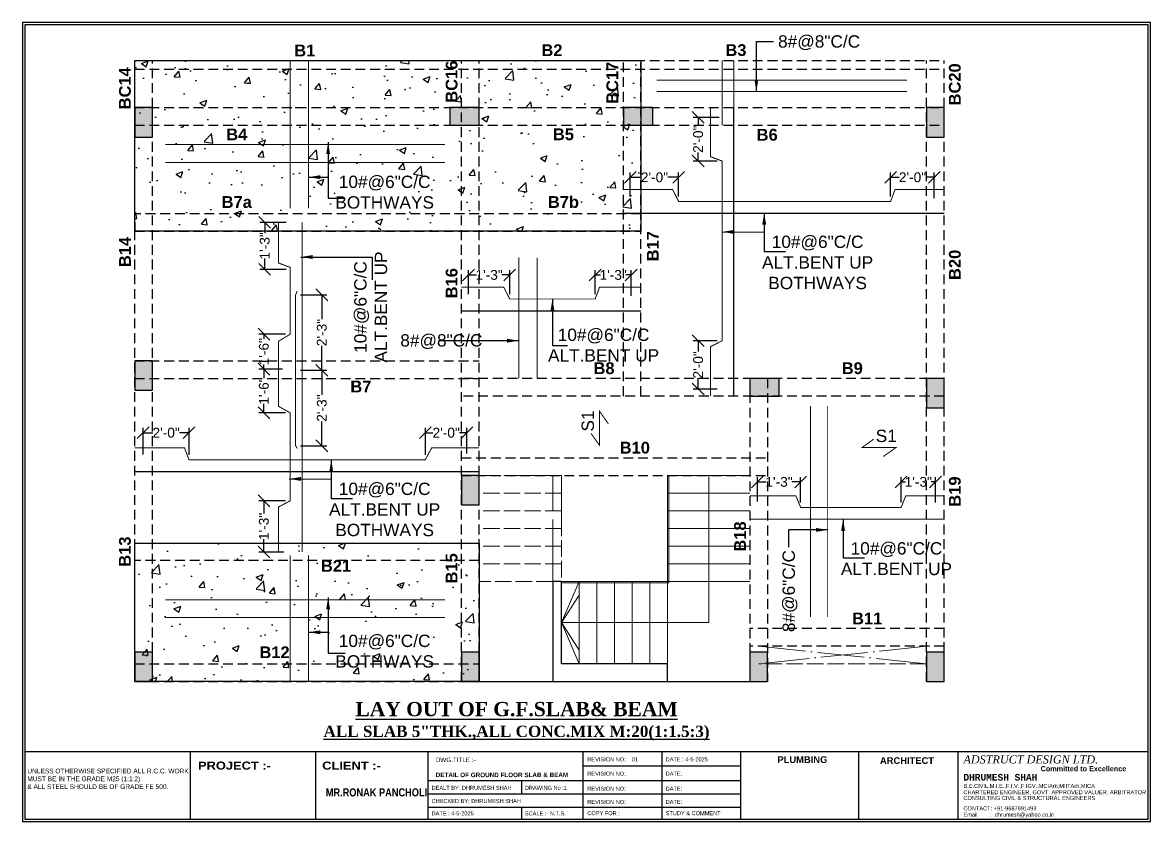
# Model space of a CAD drawing. Header units: millimetres. Extents: x 56222 to 120458, y -162468 to -121287.
# Drawn here: x 118687 to 119262, y -160230 to -159823 of the extents above; entities that cross this region are included whole.
import ezdxf

# ---------------------------------------------------------------- set-up
doc = ezdxf.new("R2010")
doc.units = ezdxf.units.MM
doc.header["$MEASUREMENT"] = 0
doc.header["$PDMODE"] = 35
for name, pattern in [('ACAD_ISO02W100', [15, 12, -3]), ('ACAD_ISO04W100', [30, 24, -3, 0, -3]), ('HIDDEN', [0.375, 0.25, -0.125])]:
    doc.linetypes.add(name, pattern=pattern)
doc.layers.get('Defpoints').update_dxf_attribs({"color": 220})
doc.layers.add('0 @ 1', color=7, linetype='Continuous')
for name, color, linetype, lineweight in [('BEAM', 160, 'HIDDEN', 25), ('COLUMN', 1, 'Continuous', 30), ('COLUMN no', 7, 'Continuous', 20), ('FIRST FLOOR_( PLine )_', 251, 'Continuous', 30), ('GROUND FLOOR', 7, 'Continuous', 9), ('GROUND FLOOR  ( PLINE )', 251, 'Continuous', 30), ('GROUND FLOOR ( STAIR )', 45, 'Continuous', 9), ('REINFORCEMENT', 6, 'Continuous', 25), ('STR.TEXT.', 1, 'Continuous', 25), ('wall', 7, 'Continuous', 30)]:
    doc.layers.add(name, color=color, linetype=linetype, lineweight=lineweight)
doc.styles.add('arial', font='GOTHIC.TTF')
doc.styles.add('BRIJESH', font='arial.ttf')
doc.styles.add('S1', font='times.ttf', dxfattribs={"height": 6.5})
doc.styles.add('style2', font='arial.ttf', dxfattribs={"height": 6})
doc.styles.add('VINAY', font='swiss.ttf')
doc.dimstyles.new('Brijesh (I)', dxfattribs={"dimtxt": 5, "dimasz": 6, "dimexe": 2.5, "dimexo": 2.5, "dimgap": 0.09, "dimtad": 0, "dimdec": 1, "dimzin": 3, "dimdsep": 46, "dimlunit": 4, "dimtxsty": 'BRIJESH', "dimblk": 'OBLIQUE', "dimcen": 0.09, "dimclrd": 256, "dimclre": 256, "dimclrt": 7, "dimadec": 0, "dimazin": 0, "dimtfac": 1, "dimtdec": 1, "dimtofl": 0, "dimtmove": 1, "dimatfit": 0, "dimfxl": 1, "dimtolj": 1, "dimtzin": 0, "dimarcsym": 0})

# ---------------------------------------------------------------- blocks, each defined once
blk = doc.blocks.new('_Oblique')
at = {"layer": 'wall', "color": 0, "lineweight": -2}
blk.add_line((-0.5, -0.5), (0.5, 0.5), dxfattribs=at)
blk = doc.blocks.new('*D406')
at = {"layer": 'Defpoints', "color": 0, "transparency": 16777216}
for p in [(119084.04, -160057.25), (119062, -160069.79), (119084.04, -160070.27)]:
    blk.add_point(p, dxfattribs=at)
at = {"layer": 'REINFORCEMENT', "lineweight": -2, "transparency": 16777216}
for p, q in [((119062, -160067.29), (119062, -160054.75)), ((119084.04, -160067.77), (119084.04, -160054.75)), ((119062, -160057.25), (119066.52, -160057.25)), ((119084.04, -160057.25), (119079.52, -160057.25))]:
    blk.add_line(p, q, dxfattribs=at)
at = {"layer": 'REINFORCEMENT', "lineweight": -2, "transparency": 16777216, "xscale": 6, "yscale": 6, "zscale": 6, "rotation": 180}
blk.add_blockref('_Oblique', (119062, -160057.25), dxfattribs=at)
at = {"layer": 'REINFORCEMENT', "lineweight": -2, "transparency": 16777216, "xscale": 6, "yscale": 6, "zscale": 6}
blk.add_blockref('_Oblique', (119084.04, -160057.25), dxfattribs=at)
at = {"layer": 'REINFORCEMENT', "color": 7, "transparency": 16777216, "insert": (119073.02, -160057.25), "char_height": 5, "attachment_point": 5, "style": 'BRIJESH'}
blk.add_mtext('\\A1;1\'-3"', dxfattribs=at)
blk = doc.blocks.new('*D407')
at = {"layer": 'Defpoints', "color": 0, "transparency": 16777216}
for p in [(119152.79, -160057.25), (119135.2, -160070.27), (119152.79, -160070.27)]:
    blk.add_point(p, dxfattribs=at)
at = {"layer": 'REINFORCEMENT', "lineweight": -2, "transparency": 16777216}
for p, q in [((119135.2, -160067.77), (119135.2, -160054.75)), ((119152.79, -160067.77), (119152.79, -160054.75)), ((119135.2, -160057.25), (119137.5, -160057.25)), ((119152.79, -160057.25), (119150.5, -160057.25))]:
    blk.add_line(p, q, dxfattribs=at)
at = {"layer": 'REINFORCEMENT', "lineweight": -2, "transparency": 16777216, "xscale": 6, "yscale": 6, "zscale": 6, "rotation": 180}
blk.add_blockref('_Oblique', (119135.2, -160057.25), dxfattribs=at)
at = {"layer": 'REINFORCEMENT', "lineweight": -2, "transparency": 16777216, "xscale": 6, "yscale": 6, "zscale": 6}
blk.add_blockref('_Oblique', (119152.79, -160057.25), dxfattribs=at)
at = {"layer": 'REINFORCEMENT', "color": 7, "transparency": 16777216, "insert": (119144, -160057.25), "char_height": 5, "attachment_point": 5, "style": 'BRIJESH'}
blk.add_mtext('\\A1;1\'-3"', dxfattribs=at)
blk = doc.blocks.new('*D408')
at = {"layer": 'Defpoints', "color": 0, "transparency": 16777216}
for p in [(118810.47, -160066.86), (118823.9, -160066.86), (118823.15, -160092.97)]:
    blk.add_point(p, dxfattribs=at)
at = {"layer": 'REINFORCEMENT', "lineweight": -2, "transparency": 16777216}
for p, q in [((118821.4, -160066.86), (118807.97, -160066.86)), ((118810.47, -160066.86), (118810.47, -160073.42)), ((118810.47, -160092.97), (118810.47, -160086.42)), ((118820.65, -160092.97), (118807.97, -160092.97))]:
    blk.add_line(p, q, dxfattribs=at)
at = {"layer": 'REINFORCEMENT', "lineweight": -2, "transparency": 16777216, "xscale": 6, "yscale": 6, "zscale": 6}
for p, rotation in [((118810.47, -160066.86), 90), ((118810.47, -160092.97), 270)]:
    blk.add_blockref('_Oblique', p, dxfattribs=dict(at, rotation=rotation))
at = {"layer": 'REINFORCEMENT', "color": 7, "transparency": 16777216, "insert": (118810.47, -160079.92), "char_height": 5, "attachment_point": 5, "rotation": 90, "style": 'BRIJESH'}
blk.add_mtext('\\A1;1\'-3"', dxfattribs=at)
blk = doc.blocks.new('*D409')
at = {"layer": 'Defpoints', "color": 0, "transparency": 16777216}
for p in [(118810.47, -159999.8), (118822.48, -159999.8), (118823.9, -160022.02)]:
    blk.add_point(p, dxfattribs=at)
at = {"layer": 'REINFORCEMENT', "lineweight": -2, "transparency": 16777216}
for p, q in [((118819.98, -159999.8), (118807.97, -159999.8)), ((118810.47, -159999.8), (118810.47, -160004.41)), ((118821.4, -160022.02), (118807.97, -160022.02)), ((118810.47, -160022.02), (118810.47, -160017.41))]:
    blk.add_line(p, q, dxfattribs=at)
at = {"layer": 'REINFORCEMENT', "lineweight": -2, "transparency": 16777216, "xscale": 6, "yscale": 6, "zscale": 6}
for p, rotation in [((118810.47, -159999.8), 90), ((118810.47, -160022.02), 270)]:
    blk.add_blockref('_Oblique', p, dxfattribs=dict(at, rotation=rotation))
at = {"layer": 'REINFORCEMENT', "color": 7, "transparency": 16777216, "insert": (118810.47, -160010.91), "char_height": 5, "attachment_point": 5, "rotation": 90, "style": 'BRIJESH'}
blk.add_mtext('\\A1;1\'-6"', dxfattribs=at)
blk = doc.blocks.new('*D410')
at = {"layer": 'Defpoints', "color": 0, "transparency": 16777216}
for p in [(118810.47, -159981.96), (118823.9, -159981.96), (118822.48, -159999.8)]:
    blk.add_point(p, dxfattribs=at)
at = {"layer": 'REINFORCEMENT', "lineweight": -2, "transparency": 16777216}
for p, q in [((118821.4, -159981.96), (118807.97, -159981.96)), ((118810.47, -159981.96), (118810.47, -159984.38)), ((118810.47, -159999.8), (118810.47, -159997.38)), ((118819.98, -159999.8), (118807.97, -159999.8))]:
    blk.add_line(p, q, dxfattribs=at)
at = {"layer": 'REINFORCEMENT', "lineweight": -2, "transparency": 16777216, "xscale": 6, "yscale": 6, "zscale": 6}
for p, rotation in [((118810.47, -159981.96), 90), ((118810.47, -159999.8), 270)]:
    blk.add_blockref('_Oblique', p, dxfattribs=dict(at, rotation=rotation))
at = {"layer": 'REINFORCEMENT', "color": 7, "transparency": 16777216, "insert": (118810.47, -159990.88), "char_height": 5, "attachment_point": 5, "rotation": 90, "style": 'BRIJESH'}
blk.add_mtext('\\A1;1\'-6"', dxfattribs=at)
blk = doc.blocks.new('*D411')
at = {"layer": 'Defpoints', "color": 0, "transparency": 16777216}
for p in [(118810.92, -159924.97), (118824.35, -159924.97), (118824.35, -159948.93)]:
    blk.add_point(p, dxfattribs=at)
at = {"layer": 'REINFORCEMENT', "lineweight": -2, "transparency": 16777216}
for p, q in [((118821.85, -159924.97), (118808.42, -159924.97)), ((118810.92, -159924.97), (118810.92, -159930.45)), ((118810.92, -159948.93), (118810.92, -159943.45)), ((118821.85, -159948.93), (118808.42, -159948.93))]:
    blk.add_line(p, q, dxfattribs=at)
at = {"layer": 'REINFORCEMENT', "lineweight": -2, "transparency": 16777216, "xscale": 6, "yscale": 6, "zscale": 6}
for p, rotation in [((118810.92, -159924.97), 90), ((118810.92, -159948.93), 270)]:
    blk.add_blockref('_Oblique', p, dxfattribs=dict(at, rotation=rotation))
at = {"layer": 'REINFORCEMENT', "color": 7, "transparency": 16777216, "insert": (118810.92, -159936.95), "char_height": 5, "attachment_point": 5, "rotation": 90, "style": 'BRIJESH'}
blk.add_mtext('\\A1;1\'-3"', dxfattribs=at)
blk = doc.blocks.new('*D412')
at = {"layer": 'Defpoints', "color": 0, "transparency": 16777216}
for p in [(118826.65, -160000.36), (118840, -160000.36), (118826.65, -160038.85)]:
    blk.add_point(p, dxfattribs=at)
at = {"layer": 'REINFORCEMENT', "lineweight": -2, "transparency": 16777216}
for p, q in [((118829.15, -160000.36), (118842.5, -160000.36)), ((118840, -160000.36), (118840, -160012.83)), ((118840, -160038.85), (118840, -160026.38)), ((118829.15, -160038.85), (118842.5, -160038.85))]:
    blk.add_line(p, q, dxfattribs=at)
at = {"layer": 'REINFORCEMENT', "lineweight": -2, "transparency": 16777216, "xscale": 6, "yscale": 6, "zscale": 6}
for p, rotation in [((118840, -160000.36), 90), ((118840, -160038.85), 270)]:
    blk.add_blockref('_Oblique', p, dxfattribs=dict(at, rotation=rotation))
at = {"layer": 'REINFORCEMENT', "color": 7, "transparency": 16777216, "insert": (118840, -160019.61), "char_height": 5, "attachment_point": 5, "rotation": 90, "style": 'BRIJESH'}
blk.add_mtext('\\A1;2\'-3"', dxfattribs=at)
blk = doc.blocks.new('*D413')
at = {"layer": 'Defpoints', "color": 0, "transparency": 16777216}
for p in [(118826.65, -159961.88), (118840, -159961.88), (118826.65, -160000.36)]:
    blk.add_point(p, dxfattribs=at)
at = {"layer": 'REINFORCEMENT', "lineweight": -2, "transparency": 16777216}
for p, q in [((118829.15, -159961.88), (118842.5, -159961.88)), ((118840, -159961.88), (118840, -159974.34)), ((118840, -160000.36), (118840, -159987.9)), ((118829.15, -160000.36), (118842.5, -160000.36))]:
    blk.add_line(p, q, dxfattribs=at)
at = {"layer": 'REINFORCEMENT', "lineweight": -2, "transparency": 16777216, "xscale": 6, "yscale": 6, "zscale": 6}
for p, rotation in [((118840, -159961.88), 90), ((118840, -160000.36), 270)]:
    blk.add_blockref('_Oblique', p, dxfattribs=dict(at, rotation=rotation))
at = {"layer": 'REINFORCEMENT', "color": 7, "transparency": 16777216, "insert": (118840, -159981.12), "char_height": 5, "attachment_point": 5, "rotation": 90, "style": 'BRIJESH'}
blk.add_mtext('\\A1;2\'-3"', dxfattribs=at)
blk = doc.blocks.new('*D414')
at = {"layer": 'Defpoints', "color": 0, "transparency": 16777216}
for p in [(118772.33, -160032.19), (118748.95, -160045.85), (118772.33, -160045.95)]:
    blk.add_point(p, dxfattribs=at)
at = {"layer": 'REINFORCEMENT', "lineweight": -2, "transparency": 16777216}
for p, q in [((118748.95, -160043.35), (118748.95, -160029.69)), ((118748.95, -160032.19), (118753.86, -160032.19)), ((118772.33, -160032.19), (118767.42, -160032.19)), ((118772.33, -160043.45), (118772.33, -160029.69))]:
    blk.add_line(p, q, dxfattribs=at)
at = {"layer": 'REINFORCEMENT', "lineweight": -2, "transparency": 16777216, "xscale": 6, "yscale": 6, "zscale": 6, "rotation": 180}
blk.add_blockref('_Oblique', (118748.95, -160032.19), dxfattribs=at)
at = {"layer": 'REINFORCEMENT', "lineweight": -2, "transparency": 16777216, "xscale": 6, "yscale": 6, "zscale": 6}
blk.add_blockref('_Oblique', (118772.33, -160032.19), dxfattribs=at)
at = {"layer": 'REINFORCEMENT', "color": 7, "transparency": 16777216, "insert": (118760.64, -160032.19), "char_height": 5, "attachment_point": 5, "style": 'BRIJESH'}
blk.add_mtext('\\A1;2\'-0"', dxfattribs=at)
blk = doc.blocks.new('*D415')
at = {"layer": 'Defpoints', "color": 0, "transparency": 16777216}
for p in [(118913.96, -160032.19), (118913.96, -160045.31), (118892.78, -160045.95)]:
    blk.add_point(p, dxfattribs=at)
at = {"layer": 'REINFORCEMENT', "lineweight": -2, "transparency": 16777216}
for p, q in [((118892.78, -160043.45), (118892.78, -160029.69)), ((118892.78, -160032.19), (118896.59, -160032.19)), ((118913.96, -160032.19), (118910.15, -160032.19)), ((118913.96, -160042.81), (118913.96, -160029.69))]:
    blk.add_line(p, q, dxfattribs=at)
at = {"layer": 'REINFORCEMENT', "lineweight": -2, "transparency": 16777216, "xscale": 6, "yscale": 6, "zscale": 6, "rotation": 180}
blk.add_blockref('_Oblique', (118892.78, -160032.19), dxfattribs=at)
at = {"layer": 'REINFORCEMENT', "lineweight": -2, "transparency": 16777216, "xscale": 6, "yscale": 6, "zscale": 6}
blk.add_blockref('_Oblique', (118913.96, -160032.19), dxfattribs=at)
at = {"layer": 'REINFORCEMENT', "color": 7, "transparency": 16777216, "insert": (118903.37, -160032.19), "char_height": 5, "attachment_point": 5, "style": 'BRIJESH'}
blk.add_mtext('\\A1;2\'-0"', dxfattribs=at)
blk = doc.blocks.new('*D416')
at = {"layer": 'Defpoints', "color": 0, "transparency": 16777216}
for p in [(118935.78, -159951.77), (118914.73, -159963.98), (118935.78, -159964.02)]:
    blk.add_point(p, dxfattribs=at)
at = {"layer": 'REINFORCEMENT', "lineweight": -2, "transparency": 16777216}
for p, q in [((118914.73, -159961.48), (118914.73, -159949.27)), ((118914.73, -159951.77), (118918.76, -159951.77)), ((118935.78, -159951.77), (118931.76, -159951.77)), ((118935.78, -159961.52), (118935.78, -159949.27))]:
    blk.add_line(p, q, dxfattribs=at)
at = {"layer": 'REINFORCEMENT', "lineweight": -2, "transparency": 16777216, "xscale": 6, "yscale": 6, "zscale": 6, "rotation": 180}
blk.add_blockref('_Oblique', (118914.73, -159951.77), dxfattribs=at)
at = {"layer": 'REINFORCEMENT', "lineweight": -2, "transparency": 16777216, "xscale": 6, "yscale": 6, "zscale": 6}
blk.add_blockref('_Oblique', (118935.78, -159951.77), dxfattribs=at)
at = {"layer": 'REINFORCEMENT', "color": 7, "transparency": 16777216, "insert": (118925.26, -159951.77), "char_height": 5, "attachment_point": 5, "style": 'BRIJESH'}
blk.add_mtext('\\A1;1\'-3"', dxfattribs=at)
blk = doc.blocks.new('*D417')
at = {"layer": 'Defpoints', "color": 0, "transparency": 16777216}
for p in [(118997.66, -159951.77), (118979.3, -159964.02), (118997.66, -159964.92)]:
    blk.add_point(p, dxfattribs=at)
at = {"layer": 'REINFORCEMENT', "lineweight": -2, "transparency": 16777216}
for p, q in [((118979.3, -159961.52), (118979.3, -159949.27)), ((118979.3, -159951.77), (118981.98, -159951.77)), ((118997.66, -159951.77), (118994.98, -159951.77)), ((118997.66, -159962.42), (118997.66, -159949.27))]:
    blk.add_line(p, q, dxfattribs=at)
at = {"layer": 'REINFORCEMENT', "lineweight": -2, "transparency": 16777216, "xscale": 6, "yscale": 6, "zscale": 6, "rotation": 180}
blk.add_blockref('_Oblique', (118979.3, -159951.77), dxfattribs=at)
at = {"layer": 'REINFORCEMENT', "lineweight": -2, "transparency": 16777216, "xscale": 6, "yscale": 6, "zscale": 6}
blk.add_blockref('_Oblique', (118997.66, -159951.77), dxfattribs=at)
at = {"layer": 'REINFORCEMENT', "color": 7, "transparency": 16777216, "insert": (118988.48, -159951.77), "char_height": 5, "attachment_point": 5, "style": 'BRIJESH'}
blk.add_mtext('\\A1;1\'-3"', dxfattribs=at)
blk = doc.blocks.new('*D418')
at = {"layer": 'Defpoints', "color": 0, "transparency": 16777216}
for p in [(119021.85, -159902.01), (118997.23, -159914.22), (119021.85, -159914.26)]:
    blk.add_point(p, dxfattribs=at)
at = {"layer": 'REINFORCEMENT', "lineweight": -2, "transparency": 16777216}
for p, q in [((118997.23, -159911.72), (118997.23, -159899.51)), ((119021.85, -159911.76), (119021.85, -159899.51)), ((118997.23, -159902.01), (119002.77, -159902.01)), ((119021.85, -159902.01), (119016.32, -159902.01))]:
    blk.add_line(p, q, dxfattribs=at)
at = {"layer": 'REINFORCEMENT', "lineweight": -2, "transparency": 16777216, "xscale": 6, "yscale": 6, "zscale": 6, "rotation": 180}
blk.add_blockref('_Oblique', (118997.23, -159902.01), dxfattribs=at)
at = {"layer": 'REINFORCEMENT', "lineweight": -2, "transparency": 16777216, "xscale": 6, "yscale": 6, "zscale": 6}
blk.add_blockref('_Oblique', (119021.85, -159902.01), dxfattribs=at)
at = {"layer": 'REINFORCEMENT', "color": 7, "transparency": 16777216, "insert": (119009.54, -159902.01), "char_height": 5, "attachment_point": 5, "style": 'BRIJESH'}
blk.add_mtext('\\A1;2\'-0"', dxfattribs=at)
blk = doc.blocks.new('*D419')
at = {"layer": 'Defpoints', "color": 0, "transparency": 16777216}
for p in [(119152.16, -159902.01), (119129.91, -159914.26), (119152.16, -159915.17)]:
    blk.add_point(p, dxfattribs=at)
at = {"layer": 'REINFORCEMENT', "lineweight": -2, "transparency": 16777216}
for p, q in [((119129.91, -159911.76), (119129.91, -159899.51)), ((119152.16, -159912.67), (119152.16, -159899.51)), ((119129.91, -159902.01), (119134.26, -159902.01)), ((119152.16, -159902.01), (119147.81, -159902.01))]:
    blk.add_line(p, q, dxfattribs=at)
at = {"layer": 'REINFORCEMENT', "lineweight": -2, "transparency": 16777216, "xscale": 6, "yscale": 6, "zscale": 6, "rotation": 180}
blk.add_blockref('_Oblique', (119129.91, -159902.01), dxfattribs=at)
at = {"layer": 'REINFORCEMENT', "lineweight": -2, "transparency": 16777216, "xscale": 6, "yscale": 6, "zscale": 6}
blk.add_blockref('_Oblique', (119152.16, -159902.01), dxfattribs=at)
at = {"layer": 'REINFORCEMENT', "color": 7, "transparency": 16777216, "insert": (119141.03, -159902.01), "char_height": 5, "attachment_point": 5, "style": 'BRIJESH'}
blk.add_mtext('\\A1;2\'-0"', dxfattribs=at)
blk = doc.blocks.new('*D420')
at = {"layer": 'Defpoints', "color": 0, "transparency": 16777216}
for p in [(119031.81, -159985.28), (119044.06, -159985.28), (119044.02, -160009.9)]:
    blk.add_point(p, dxfattribs=at)
at = {"layer": 'REINFORCEMENT', "lineweight": -2, "transparency": 16777216}
for p, q in [((119041.56, -159985.28), (119029.31, -159985.28)), ((119031.81, -159985.28), (119031.81, -159990.82)), ((119031.81, -160009.9), (119031.81, -160004.37)), ((119041.52, -160009.9), (119029.31, -160009.9))]:
    blk.add_line(p, q, dxfattribs=at)
at = {"layer": 'REINFORCEMENT', "lineweight": -2, "transparency": 16777216, "xscale": 6, "yscale": 6, "zscale": 6}
for p, rotation in [((119031.81, -159985.28), 90), ((119031.81, -160009.9), 270)]:
    blk.add_blockref('_Oblique', p, dxfattribs=dict(at, rotation=rotation))
at = {"layer": 'REINFORCEMENT', "color": 7, "transparency": 16777216, "insert": (119031.81, -159997.59), "char_height": 5, "attachment_point": 5, "rotation": 90, "style": 'BRIJESH'}
blk.add_mtext('\\A1;2\'-0"', dxfattribs=at)
blk = doc.blocks.new('*D421')
at = {"layer": 'Defpoints', "color": 0, "transparency": 16777216}
for p in [(119031.81, -159871.48), (119044.96, -159871.48), (119044.06, -159893.73)]:
    blk.add_point(p, dxfattribs=at)
at = {"layer": 'REINFORCEMENT', "lineweight": -2, "transparency": 16777216}
for p, q in [((119042.46, -159871.48), (119029.31, -159871.48)), ((119031.81, -159871.48), (119031.81, -159875.83)), ((119031.81, -159893.73), (119031.81, -159889.38)), ((119041.56, -159893.73), (119029.31, -159893.73))]:
    blk.add_line(p, q, dxfattribs=at)
at = {"layer": 'REINFORCEMENT', "lineweight": -2, "transparency": 16777216, "xscale": 6, "yscale": 6, "zscale": 6}
for p, rotation in [((119031.81, -159871.48), 90), ((119031.81, -159893.73), 270)]:
    blk.add_blockref('_Oblique', p, dxfattribs=dict(at, rotation=rotation))
at = {"layer": 'REINFORCEMENT', "color": 7, "transparency": 16777216, "insert": (119031.81, -159882.6), "char_height": 5, "attachment_point": 5, "rotation": 90, "style": 'BRIJESH'}
blk.add_mtext('\\A1;2\'-0"', dxfattribs=at)

msp = doc.modelspace()

# ---------------------------------------------------------------- hatches: boundary and pattern name
at = {"layer": 'COLUMN'}
h = msp.add_hatch(color=256, dxfattribs=at)
h.dxf.hatch_style = 1
h.paths.add_polyline_path([(118744.67003, -159881.4687), (118753.67003, -159881.4687), (118753.67003, -159866.4687), (118744.67003, -159866.4687)])
h = msp.add_hatch(color=256, dxfattribs=at)
h.dxf.hatch_style = 1
h.paths.add_polyline_path([(118920.17003, -159875.4687), (118920.17003, -159866.4687), (118905.17003, -159866.4687), (118905.17003, -159875.4687)])
h = msp.add_hatch(color=256, dxfattribs=at)
h.dxf.hatch_style = 1
h.paths.add_polyline_path([(119008.67003, -159875.4687), (119008.67003, -159866.4687), (118993.67003, -159866.4687), (118993.67003, -159875.4687)])
h = msp.add_hatch(color=256, dxfattribs=at)
h.dxf.hatch_style = 1
h.paths.add_polyline_path([(119148.17003, -159881.4687), (119157.17003, -159881.4687), (119157.17003, -159866.4687), (119148.17003, -159866.4687)])
h = msp.add_hatch(color=256, dxfattribs=at)
h.dxf.hatch_style = 1
h.paths.add_polyline_path([(118744.67003, -160010.4687), (118753.67003, -160010.4687), (118753.67003, -159995.4687), (118744.67003, -159995.4687)])
h = msp.add_hatch(color=256, dxfattribs=at)
h.dxf.hatch_style = 1
h.paths.add_polyline_path([(119073.17003, -160013.4687), (119073.17003, -160004.4687), (119058.17003, -160004.4687), (119058.17003, -160013.4687)])
h = msp.add_hatch(color=256, dxfattribs=at)
h.dxf.hatch_style = 1
h.paths.add_polyline_path([(119148.17003, -160019.4687), (119157.17003, -160019.4687), (119157.17003, -160004.4687), (119148.17003, -160004.4687)])
h = msp.add_hatch(color=256, dxfattribs=at)
h.dxf.hatch_style = 1
h.paths.add_polyline_path([(118911.17003, -160068.9687), (118920.17003, -160068.9687), (118920.17003, -160053.9687), (118911.17003, -160053.9687)])
h = msp.add_hatch(color=256, dxfattribs=at)
h.dxf.hatch_style = 1
h.paths.add_polyline_path([(118744.67003, -160158.9687), (118753.67003, -160158.9687), (118753.67003, -160143.9687), (118744.67003, -160143.9687)])
h = msp.add_hatch(color=256, dxfattribs=at)
h.dxf.hatch_style = 1
h.paths.add_polyline_path([(118911.17003, -160158.9687), (118920.17003, -160158.9687), (118920.17003, -160143.9687), (118911.17003, -160143.9687)])
h = msp.add_hatch(color=256, dxfattribs=at)
h.dxf.hatch_style = 1
h.paths.add_polyline_path([(119058.17003, -160158.9687), (119067.17003, -160158.9687), (119067.17003, -160143.9687), (119058.17003, -160143.9687)])
h = msp.add_hatch(color=256, dxfattribs=at)
h.dxf.hatch_style = 1
h.paths.add_polyline_path([(119148.17003, -160158.9687), (119157.17003, -160158.9687), (119157.17003, -160143.9687), (119148.17003, -160143.9687)])
at = {"layer": 'REINFORCEMENT'}
h = msp.add_hatch(dxfattribs=at)
h.set_pattern_fill('AR-CONC', color=256, scale=5)
h.set_pattern_definition([(50, (0, -524.517), (35.863009, -3.1376067), [3.75, -41.25]), (355, (0, -524.517), (-6.937567, 37.609607), [3, -33]), (100.451444, (2.99, -524.78), (28.9254423, 34.4719995), [3.1870096, -35.0571056]), (46.1842, (0, -514.517), (53.362067, -8.275964), [5.625, -61.875]), (96.635635, (4.447, -515.207), (46.733097, 48.70593), [4.780517, -52.585688]), (351.184164, (0, -514.52), (46.733097, 48.70593), [4.5, -49.5]), (21, (5, -517.017), (29.8453526, -20.1309445), [3.75, -41.25]), (326, (5, -517.017), (12.1657666, 36.257502), [3, -33]), (71.451445, (7.487, -518.695), (42.011119, 16.1265576), [3.1870095, -35.0571056]), (37.5, (0, -524.517), (0.6079928, 16.6446927), [0, -32.6, 0, -33.5, 0, -33.125]), (7.5, (0, -524.517), (13.1534769, 19.7205856), [0, -19.1, 0, -31.85, 0, -12.625]), (327.5, (-11.15, -524.517), (26.6911218, -1.1277436), [0, -12.5, 0, -39, 0, -51.75]), (317.5, (-16.15, -524.517), (29.1593085, 5.005249), [0, -16.25, 0, -25.9, 0, -36.75])])
h.paths.add_polyline_path([(119002.67003, -159842.4687), (118744.67003, -159842.4687), (118744.67003, -159929.4687), (119002.67003, -159929.4687)])
h.paths.add_polyline_path([(118920.17003, -160088.4687), (118744.67003, -160088.4687), (118744.67003, -160158.9687), (118920.17003, -160158.9687)])

# ---------------------------------------------------------------- linework, layer by layer
for p, q in [((118688.61716, -160194.6757), (119261.17164, -160194.6757)), ((118772.88092, -160194.6757), (118772.88092, -160229.12328)), ((118836.82613, -160194.6757), (118836.82613, -160229.12328)), ((118894.23522, -160229.12328), (118894.23522, -160194.6757)), ((118894.23522, -160229.12328), (118894.23522, -160194.6757)), ((118973.18212, -160229.12328), (118973.18212, -160194.6757)), ((119013.33939, -160194.6757), (119013.33939, -160229.12328)), ((119053.49665, -160229.12328), (119053.49665, -160194.6757)), ((119113.62215, -160229.12328), (119113.62215, -160194.6757)), ((119164.2248, -160194.6757), (119164.2248, -160229.12328)), ((118894.23522, -160229.12328), (118894.23522, -160199.40349)), ((118894.23522, -160229.12328), (118894.23522, -160199.40349)), ((118973.18212, -160201.96513), (119053.49665, -160201.96513)), ((119053.49665, -160209.65687), (118894.23522, -160209.65687)), ((118941.76166, -160209.65687), (118941.76166, -160216.37231)), ((119053.49665, -160216.37231), (118894.23522, -160216.37231)), ((119053.49665, -160223.20726), (118894.23522, -160223.20726)), ((118941.76166, -160223.20726), (118941.76166, -160229.12328))]:
    msp.add_line(p, q)
for points in [[(118687.46667, -160230.27377), (119262.32214, -160230.27377), (119262.32214, -159823.13628), (118687.46667, -159823.13628)], [(118688.61716, -160229.12328), (119261.17164, -160229.12328), (119261.17164, -159824.28678), (118688.61716, -159824.28678)]]:
    msp.add_lwpolyline(points, close=True)
at = {"layer": 'BEAM', "ltscale": 20}
for p, q in [((118744.67003, -160158.9687), (118744.67003, -159842.4687)), ((118744.67003, -159842.4687), (119157.17003, -159842.4687)), ((118753.67003, -160158.9687), (118753.67003, -159842.4687)), ((118911.17003, -160158.9687), (118911.17003, -159842.4687)), ((118920.17003, -160158.9687), (118920.17003, -159842.4687)), ((118993.67003, -160013.4687), (118993.67003, -159842.4687)), ((119002.67003, -160013.4687), (119002.67003, -159842.4687)), ((119148.17003, -160158.9687), (119148.17003, -159842.4687)), ((119157.17003, -160158.9687), (119157.17003, -159842.4687)), ((118744.67003, -159846.9687), (119157.17003, -159846.9687)), ((118744.67003, -159866.4687), (119157.17003, -159866.4687)), ((118744.67003, -159875.4687), (119157.17003, -159875.4687)), ((119002.67003, -159920.5687), (118744.67003, -159920.5687)), ((118744.67003, -159929.4687), (119002.67003, -159929.4687)), ((118744.67003, -159995.4687), (118920.17003, -159995.4687)), ((118744.67003, -160004.4687), (118920.17003, -160004.4687)), ((119157.17003, -160004.4687), (118911.17003, -160004.4687)), ((119058.17003, -160004.4687), (119058.17003, -160158.9687)), ((119067.17003, -160004.4687), (119067.17003, -160158.9687)), ((119157.17003, -160013.4687), (118911.17003, -160013.4687)), ((118911.17003, -160044.9687), (119067.17003, -160044.9687)), ((118911.17003, -160053.9687), (119067.17003, -160053.9687)), ((118920.17003, -160097.3687), (118744.67003, -160097.3687)), ((119157.17003, -160131.9687), (119058.17003, -160131.9687)), ((119157.17003, -160140.9687), (119058.17003, -160140.9687)), ((118744.67003, -160149.9687), (118920.17003, -160149.9687)), ((118744.67003, -160158.9687), (118920.17003, -160158.9687))]:
    msp.add_line(p, q, dxfattribs=at)
at = {"layer": 'BEAM'}
msp.add_line((118911.17003, -160158.9687), (119067.17003, -160158.9687), dxfattribs=at)
at = {"layer": 'COLUMN'}
for points in [[(118744.67003, -159881.4687), (118753.67003, -159881.4687), (118753.67003, -159866.4687), (118744.67003, -159866.4687)], [(118920.17003, -159875.4687), (118920.17003, -159866.4687), (118905.17003, -159866.4687), (118905.17003, -159875.4687)], [(119008.67003, -159875.4687), (119008.67003, -159866.4687), (118993.67003, -159866.4687), (118993.67003, -159875.4687)], [(119148.17003, -159881.4687), (119157.17003, -159881.4687), (119157.17003, -159866.4687), (119148.17003, -159866.4687)], [(118744.67003, -160010.4687), (118753.67003, -160010.4687), (118753.67003, -159995.4687), (118744.67003, -159995.4687)], [(119073.17003, -160013.4687), (119073.17003, -160004.4687), (119058.17003, -160004.4687), (119058.17003, -160013.4687)], [(119148.17003, -160019.4687), (119157.17003, -160019.4687), (119157.17003, -160004.4687), (119148.17003, -160004.4687)], [(118911.17003, -160068.9687), (118920.17003, -160068.9687), (118920.17003, -160053.9687), (118911.17003, -160053.9687)], [(118744.67003, -160158.9687), (118753.67003, -160158.9687), (118753.67003, -160143.9687), (118744.67003, -160143.9687)], [(118911.17003, -160158.9687), (118920.17003, -160158.9687), (118920.17003, -160143.9687), (118911.17003, -160143.9687)], [(119058.17003, -160158.9687), (119067.17003, -160158.9687), (119067.17003, -160143.9687), (119058.17003, -160143.9687)], [(119148.17003, -160158.9687), (119157.17003, -160158.9687), (119157.17003, -160143.9687), (119148.17003, -160143.9687)]]:
    msp.add_lwpolyline(points, close=True, dxfattribs=at)
at = {"layer": 'FIRST FLOOR_( PLine )_'}
msp.add_line((118744.67003, -159924.9687), (118744.67003, -159929.4687), dxfattribs=at)
at = {"layer": 'GROUND FLOOR'}
for p, q in [((118957.67003, -160071.9687), (118957.67003, -160053.9687)), ((118962.17003, -160076.4687), (118962.17003, -160053.9687)), ((118957.67003, -160158.9687), (118957.67003, -160076.4687)), ((118962.17003, -160149.9687), (118962.17003, -160107.9687))]:
    msp.add_line(p, q, dxfattribs=at)
at = {"layer": 'GROUND FLOOR', "color": 1, "linetype": 'ACAD_ISO04W100'}
for p, q in [((119062.67003, -160140.9687), (119148.17003, -160149.9687)), ((119148.17003, -160140.9687), (119062.67003, -160149.9687))]:
    msp.add_line(p, q, dxfattribs=at)
at = {"layer": 'GROUND FLOOR', "linetype": 'ACAD_ISO02W100', "ltscale": 0.7}
msp.add_line((119148.17003, -160149.9687), (119062.67003, -160149.9687), dxfattribs=at)
at = {"layer": 'GROUND FLOOR'}
msp.add_lwpolyline([(119016.17003, -160053.9687), (119016.17003, -160107.9687), (118962.17003, -160107.9687)], dxfattribs=at)
at = {"layer": 'GROUND FLOOR  ( PLINE )'}
msp.add_lwpolyline([(119016.17003, -160149.9687), (118962.17003, -160149.9687), (118962.17003, -160107.9687), (118957.67003, -160107.9687), (118957.67003, -160158.9687), (119016.17003, -160158.9687)], close=True, dxfattribs=at)
at = {"layer": 'GROUND FLOOR ( STAIR )', "color": 5, "linetype": 'ACAD_ISO02W100', "ltscale": 0.7}
for p, q in [((118962.17003, -160053.9687), (118920.17003, -160053.9687)), ((118962.17003, -160062.9687), (118920.17003, -160062.9687)), ((118962.17003, -160071.9687), (118920.17003, -160071.9687)), ((118962.17003, -160076.4687), (118962.17003, -160107.9687)), ((118962.17003, -160080.9687), (118920.17003, -160080.9687)), ((118962.17003, -160089.9687), (118920.17003, -160089.9687)), ((118962.17003, -160098.9687), (118920.17003, -160098.9687)), ((118957.67003, -160107.9687), (118920.17003, -160107.9687))]:
    msp.add_line(p, q, dxfattribs=at)
at = {"layer": 'GROUND FLOOR ( STAIR )'}
for p, q in [((119058.17003, -160053.9687), (119016.17003, -160053.9687)), ((119016.17003, -160053.9687), (119016.17003, -160149.9687)), ((119058.17003, -160062.9687), (119016.17003, -160062.9687)), ((119058.17003, -160071.9687), (119016.17003, -160071.9687)), ((119058.17003, -160080.9687), (119016.17003, -160080.9687)), ((119058.17003, -160089.9687), (119016.17003, -160089.9687)), ((119058.17003, -160098.9687), (119016.17003, -160098.9687)), ((119058.17003, -160107.9687), (118962.17003, -160107.9687)), ((118971.17003, -160107.9687), (118971.17003, -160149.9687)), ((118980.17003, -160107.9687), (118980.17003, -160149.9687)), ((118989.17003, -160107.9687), (118989.17003, -160149.9687)), ((118998.17003, -160107.9687), (118998.17003, -160149.9687)), ((119007.17003, -160107.9687), (119007.17003, -160149.9687))]:
    msp.add_line(p, q, dxfattribs=at)
msp.add_lwpolyline([(118962.17003, -160128.9687), (118971.17003, -160107.9687), (118971.17003, -160114.9687), (118962.17003, -160128.9687), (118971.17003, -160149.9687), (118971.17003, -160142.9687), (118962.17003, -160128.9687), (119037.17003, -160128.9687), (119037.17003, -160053.9687)], dxfattribs=at)
msp.add_lwpolyline([(118962.17003, -160107.9687), (119016.17003, -160107.9687), (119016.17003, -160053.9687), (119016.87003, -160053.9687), (119016.87003, -160108.6687), (118962.17003, -160108.6687)], close=True, dxfattribs=at)
at = {"layer": 'REINFORCEMENT'}
for p, q in [((119050.05627, -160013.4687), (119050.05627, -159866.4687)), ((118993.67003, -159920.25973), (119157.17003, -159920.25973)), ((118911.17003, -159970.01634), (119002.67003, -159970.01634)), ((118744.67003, -160051.94798), (118920.17003, -160051.94798))]:
    msp.add_line(p, q, dxfattribs=at)
for points in [[(118744.67003, -159842.4687), (119002.67003, -159842.4687), (119002.67003, -159929.4687), (118744.67003, -159929.4687)], [(118744.67003, -159842.4687), (119002.67003, -159842.4687), (119002.67003, -159929.4687), (118744.67003, -159929.4687)], [(118744.67003, -160088.4687), (118920.17003, -160088.4687), (118920.17003, -160158.9687), (118744.67003, -160158.9687)], [(118744.67003, -160088.4687), (118920.17003, -160088.4687), (118920.17003, -160158.9687), (118744.67003, -160158.9687)]]:
    msp.add_lwpolyline(points, close=True, dxfattribs=at)
at = {"layer": 'REINFORCEMENT', "const_width": 0.5}
for points in [[(118823.89817, -159917.75785), (118823.89817, -159842.4687)], [(118833.24282, -159917.75785), (118833.24282, -159842.4687)], [(119044.05627, -159875.4687), (119044.05627, -159842.4687)], [(119050.05627, -160013.4687), (119050.05627, -159842.4687)], [(119010.65459, -159852.47878), (119138.27997, -159852.47878)], [(119010.65459, -159858.26798), (119138.27997, -159858.26798)], [(119038.05627, -159866.4687), (119038.05627, -159891.4795), (119044.05627, -159893.7266), (119044.05627, -159985.28495), (119038.05627, -159988.3522), (119038.05627, -160013.4687)], [(118760.16512, -159885.34371), (118902.79298, -159885.34371), (118902.79298, -159885.34371)], [(118760.16512, -159894.42206), (118902.79298, -159894.42206), (118902.79298, -159894.42206)], [(119157.17003, -159908.25973), (119132.15924, -159908.25973), (119129.91214, -159914.25973), (119021.85379, -159914.25973), (119018.78653, -159908.25973), (118993.67003, -159908.25973)], [(118817.89817, -159924.9687), (118817.89817, -159945.68501), (118823.89817, -159947.9063), (118823.89817, -159981.95813), (118817.89817, -159985.53966), (118817.89817, -160018.69568), (118823.89817, -160022.02103), (118823.89817, -160066.86336), (118817.89817, -160070.03663), (118817.89817, -160092.9687)], [(118829.89817, -160092.9687), (118829.89817, -159924.9687)], [(118993.67003, -159920.25973), (119157.17003, -159920.25973)], [(118940.43819, -160004.4687), (118940.43819, -159942.70981)], [(118949.69531, -160004.4687), (118949.69531, -159942.96105)], [(119002.67003, -159958.01634), (118981.54831, -159958.01634), (118979.30121, -159964.01634), (118935.77816, -159964.01634), (118932.71091, -159958.01634), (118911.17003, -159958.01634)], [(118827.57377, -160040.22748), (118826.65284, -160038.84713), (118826.65284, -159961.87988), (118827.43184, -159960.01732)], [(118911.17003, -159970.01634), (119002.67003, -159970.01634)], [(118977.22763, -160032.59573), (118981.45652, -160038.43667), (118981.45652, -160021.15443), (118986.11397, -160027.74314)], [(119089.03284, -160018.61125), (119089.03284, -160126.09559)], [(119097.81306, -160018.61125), (119097.81306, -160126.09559)], [(118744.67003, -160039.94798), (118770.02358, -160039.94798), (118772.32958, -160045.94798), (118892.77862, -160045.94798), (118895.93909, -160039.94798), (118920.17003, -160039.94798)], [(119121.27972, -160035.43513), (119115.43878, -160039.66402), (119132.72101, -160039.66402), (119126.1323, -160044.32147)], [(118744.67003, -160051.94798), (118920.17003, -160051.94798)], [(119058.17003, -160064.27302), (119081.58683, -160064.27302), (119084.04376, -160070.27302), (119135.20467, -160070.27302), (119137.6545, -160064.27302), (119157.17003, -160064.27302)], [(119058.17003, -160076.27302), (119157.17003, -160076.27302)], [(118823.89817, -160158.9687), (118823.89817, -160094.73246)], [(118833.24282, -160158.9687), (118833.24282, -160094.73246)], [(118760.16512, -160117.26928), (118902.79298, -160117.26928), (118902.79298, -160117.26928)], [(118760.16512, -160126.34764), (118902.79298, -160126.34764), (118902.79298, -160126.34764)]]:
    msp.add_lwpolyline(points, dxfattribs=at)

# ---------------------------------------------------------------- texts
at = {"attachment_point": 1, "style": 'style2'}
for s, insert, char_height, width in [('{\\fArial Black|b0|i0|c0|p34;\\C7;PROJECT :- }', (118776.89907, -160199.75776), 4.1003703, 188.2518272), ('{\\fArial Black|b0|i0|c0|p34;\\C7;CLIENT :-\\P\\P \\fSwis721 Cn BT|b1|i0|c0|p34;\\C5;MR.RONAK PANCHOLI}', (118840.19436, -160199.75776), 4.1003703, 188.2518272), ('{\\fArial CE|b0|i0|c0|p34;\\C7;DWG.TITLE :-\\P\\P\\fArial CE|b1|i0|c0|p34;DETAIL OF GROUND FLOOR SLAB & BEAM}', (118898.03838, -160197.73629), 2.3009934, 120.2125942)]:
    msp.add_mtext(s, dxfattribs=dict(at, insert=insert, char_height=char_height, width=width))
for s, width, gutter_width, insert, char_height in [('\\pi-8.20074,l8.20074,t8.20074;{\\fArial CE|b0|i0|c0|p34;REVISION NO:    01}', 31.3923224, 6.24616, (118975.30899, -160197.59519), 2.0501851), ('\\pi-8.20074,l8.20074,t8.20074;{\\fArial CE|b0|i0|c0|p34;DATE : 4-5-2025}', 31.3923224, 6.24616, (119015.24367, -160197.59519), 2.0501851), ('{\\fArial CE|b1|i0|c0|p34;PLUMBING}', 33.7296841, 6.71123, (119072.19621, -160197.05912), 3.4169752), ('{\\fArial CE|b1|i0|c0|p34;ARCHITECT}', 33.7296841, 6.71123, (119124.44531, -160197.53717), 3.4169752), ('{\\fDutch801 XBd BT|b0|i1|c0|p18;ADSTRUCT DESIGN LTD.}', 113.4074362, 6.71123, (119167.02409, -160196.62122), 4.1003703), ('\\A1;{\\fArial CE|b0|i0|c0|p34;UNLESS OTHERWISE SPECIFIED ALL R.C.C. WORK MUST BE IN THE GRADE M25 (1:1\\H1.00002x;:2)\\P& ALL STEEL SHOULD BE OF GRADE FE 500.}', 88.7962141, 6.71123, (118689.90456, -160203.3714), 2.39188265), ('\\pi-8.20074,l8.20074,t8.20074;{\\fArial CE|b0|i0|c0|p34;REVISION NO: }', 31.3923224, 6.24616, (118975.30899, -160204.88462), 2.0501851), ('\\pi-8.20074,l8.20074,t8.20074;{\\fArial CE|b0|i0|c0|p34;DATE:}', 31.3923224, 6.24616, (119015.24367, -160204.88462), 2.0501851), ('{\\fLucida Console|b1|i0|c0|p49;DHRUMESH SHAH}', 64.7921807, 6.71123, (119167.02409, -160206.04899), 3.4169752), ('{\\fScript MT Bold|b0|i0|c0|p66;Committed to Excellence}', 57.7651795, 6.71123, (119206.37502, -160202.06542), 2.6553621), ('{\\fArial CE|b0|i0|c0|p34;DEALT BY: DHRUMESH SHAH}', 46.1563044, 6.71123, (118895.9422, -160212.1228), 2.0501851), ('{\\fArial CE|b0|i0|c0|p34;DRAWING No :1}', 33.7296841, 6.71123, (118943.46864, -160212.1228), 2.0501851), ('\\pi-8.20074,l8.20074,t8.20074;{\\fArial CE|b0|i0|c0|p34;REVISION NO: }', 31.3923224, 6.24616, (118975.30899, -160212.57637), 2.0501851), ('\\pi-8.20074,l8.20074,t8.20074;{\\fArial CE|b0|i0|c0|p34;DATE:}', 31.3923224, 6.24616, (119015.24367, -160212.57637), 2.0501851), ('{\\fArial CE|b0|i0|c0|p34;CHECKED BY: DHRUMESH SHAH}', 60.6039079, 6.71123, (118895.9422, -160218.83824), 2.0501851), ('\\pi-8.20074,l8.20074,t8.20074;{\\fArial CE|b0|i0|c0|p34;REVISION NO: }', 31.3923224, 6.24616, (118975.30899, -160219.2918), 2.0501851), ('\\pi-8.20074,l8.20074,t8.20074;{\\fArial CE|b0|i0|c0|p34;DATE:}', 31.3923224, 6.24616, (119015.24367, -160219.2918), 2.0501851), ('\\pi-8.20074,l8.20074,t8.20074;{\\fArial CE|b0|i0|c0|p34;DATE : 4-5-2025}', 33.7296841, 6.71123, (118895.9422, -160225.13949), 2.0501851), ('{\\fArial CE|b0|i0|c0|p34;SCALE :- N.T.S.}', 33.7296841, 6.71123, (118943.46864, -160225.13949), 2.0501851), ('\\pi-8.20074,l8.20074,t8.20074;{\\fArial CE|b0|i0|c0|p34;COPY FOR :}', 31.3923224, 6.24616, (118975.30899, -160225.03585), 2.0501851), ('\\pi-8.20074,l8.20074,t8.20074;{\\fArial CE|b0|i0|c0|p34;STUDY & COMMENT}', 31.3923224, 6.24616, (119015.24367, -160225.03585), 2.0501851)]:
    msp.add_mtext_dynamic_manual_height_columns(s, width=width, gutter_width=gutter_width, heights=[0], dxfattribs=dict(at, insert=insert, char_height=char_height))
at = {"layer": '0 @ 1', "char_height": 2.0501851, "attachment_point": 1, "style": 'style2'}
for s, width, insert in [('{\\fArial CE|b0|i0|c0|p34;B.E.CIVIL,M.I.E.,F.I.V.,F.IGV.,MCIArb,MIITArb,MICA}', 50.303666, (119167.02409, -160211.14797)), ('{\\fArial CE|b0|i0|c0|p34;CHARTERED ENGINEER, GOVT. APPROVED VALUER, ARBITRATOR}', 115.8179157, (119167.02409, -160214.37158)), ('{\\fArial CE|b0|i0|c0|p34;CONSULTING CIVIL & STRUCTURAL ENGINEERS}', 113.7532618, (119167.02409, -160217.28005)), ('{\\fArial CE|b0|i0|c0|p34;CONTACT: +91-9687691493}', 65.1724708, (119167.02409, -160222.59418)), ('{\\fArial CE|b0|i0|c0|p34;Email        :  dhrumesh@yahoo.co.in}', 65.1724708, (119167.02409, -160225.76487))]:
    msp.add_mtext_dynamic_manual_height_columns(s, width=width, gutter_width=6.71123, heights=[0], dxfattribs=dict(at, insert=insert))
at = {"layer": 'COLUMN no', "char_height": 6, "width": 103.943965, "attachment_point": 5, "style": 'arial'}
for s, insert in [('{\\fArial|b1|i0|c0|p34;\\C7;B1}', (118831.30331, -159837.38118)), ('{\\fArial|b1|i0|c0|p34;\\C7;B2}', (118957.28174, -159837.23687)), ('{\\fArial|b1|i0|c0|p34;\\C7;B3}', (119051.06913, -159837.21256)), ('{\\fArial|b1|i0|c0|p34;\\C7;B4}', (118796.64201, -159880.13756)), ('{\\fArial|b1|i0|c0|p34;\\C7;B5}', (118963.14201, -159880.13756)), ('{\\fArial|b1|i0|c0|p34;\\C7;B6}', (119066.98752, -159880.37081)), ('{\\fArial|b1|i0|c0|p34;\\C7;B7a}', (118796.64201, -159914.63978)), ('{\\fArial|b1|i0|c0|p34;\\C7;B7b}', (118963.14201, -159914.63978)), ('{\\fArial|b1|i0|c0|p34;\\C7;B8}', (118983.8263, -159999.33265)), ('{\\fArial|b1|i0|c0|p34;\\C7;B9}', (119110.36539, -159999.33265)), ('{\\fArial|b1|i0|c0|p34;\\C7;B7}', (118859.91447, -160008.61447)), ('{\\fArial|b1|i0|c0|p34;\\C7;B10}', (118999.52405, -160039.83265)), ('{\\fArial|b1|i0|c0|p34;\\C7;B21}', (118847.21348, -160100.02922)), ('{\\fArial|b1|i0|c0|p34;\\C7;B11}', (119117.93866, -160126.83265)), ('{\\fArial|b1|i0|c0|p34;\\C7;B12}', (118815.91512, -160144.05895))]:
    msp.add_mtext(s, dxfattribs=dict(at, insert=insert))
at = {"layer": 'COLUMN no', "char_height": 6, "width": 103.943965, "attachment_point": 5, "rotation": 90, "style": 'arial'}
for s, insert in [('{\\fArial|b1|i0|c0|p34;\\C7;BC16}', (118906.16135, -159853.27187)), ('{\\fArial|b1|i0|c0|p34;\\C7;BC17}', (118988.09363, -159853.85453)), ('{\\fArial|b1|i0|c0|p34;\\C7;BC20}', (119162.6536, -159854.64089)), ('{\\fArial|b1|i0|c0|p34;\\C7;BC14}', (118739.66135, -159856.64338)), ('{\\fArial|b1|i0|c0|p34;\\C7;B17}', (119008.66728, -159937.11877)), ('{\\fArial|b1|i0|c0|p34;\\C7;B14}', (118739.66135, -159940.0704)), ('{\\fArial|b1|i0|c0|p34;\\C7;B20}', (119162.6536, -159946.61699)), ('{\\fArial|b1|i0|c0|p34;\\C7;B16}', (118906.16135, -159955.96689)), ('{\\fArial|b1|i0|c0|p34;\\C7;B19}', (119162.6536, -160062.15195)), ('{\\fArial|b1|i0|c0|p34;\\C7;B18}', (119053.19467, -160085.05942)), ('{\\fArial|b1|i0|c0|p34;\\C7;B13}', (118739.66135, -160092.76995)), ('{\\fArial|b1|i0|c0|p34;\\C7;B15}', (118906.16135, -160101.29188))]:
    msp.add_mtext(s, dxfattribs=dict(at, insert=insert))
at = {"layer": 'STR.TEXT.', "char_height": 6.291256, "width": 71.2327464, "attachment_point": 2, "style": 'VINAY'}
for s, insert in [('8#@8"C/C', (119093.45247, -159829.61646)), ('10#@6"C/C\\PBOTHWAYS', (118872.02206, -159901.15801)), ('10#@6"C/C\\PALT.BENT UP\\PBOTHWAYS', (119092.67589, -159931.73325)), ('8#@8"C/C', (118900.9245, -159981.9527)), ('10#@6"C/C\\PALT.BENT UP', (118983.59458, -159979.11655)), ('S1', (119127.66041, -160030.62652)), ('10#@6"C/C\\PALT.BENT UP\\PBOTHWAYS', (118872.02206, -160057.61999)), ('10#@6"C/C\\PALT.BENT UP', (119132.87284, -160087.95373)), ('10#@6"C/C\\PBOTHWAYS', (118872.02206, -160135.0938))]:
    msp.add_mtext(s, dxfattribs=dict(at, insert=insert))
at = {"layer": 'STR.TEXT.', "char_height": 6.291256, "width": 71.2327464, "attachment_point": 2, "rotation": 90, "style": 'VINAY'}
for s, insert in [('10#@6"C/C\\PALT.BENT UP', (118856.50441, -159968.11237)), ('S1', (118972.41902, -160026.21504)), ('8#@6"C/C', (119074.82721, -160112.86637))]:
    msp.add_mtext(s, dxfattribs=dict(at, insert=insert))
at = {"layer": 'STR.TEXT.', "insert": (118939.23844, -160169.37949), "char_height": 7.2475269, "attachment_point": 2, "style": 'S1'}
msp.add_mtext('{\\fTimes New Roman|b1|i0|c0|p18;\\LLAY OUT OF G.F.SLAB& BEAM\\P\\H0.79475x;ALL SLAB 5"THK.,ALL CONC.MIX M:20(1:1.5:3)}', dxfattribs=at)

# ---------------------------------------------------------------- dimensions: what is measured, and where the dimension line sits
at = {"layer": 'REINFORCEMENT'}
for base, p1, p2, text, picture, middle in [((119031.80501, -159871.48249), (119044.05627, -159893.7266), (119044.96315, -159871.48249), '2\'-0"', '*D421', (119031.80501, -159882.60454)), ((118810.91825, -159924.9687), (118824.34699, -159948.93253), (118824.34699, -159924.9687), '1\'-3"', '*D411', (118810.91825, -159936.95062)), ((118840.00413, -159961.87988), (118826.65284, -160000.3635), (118826.65284, -159961.87988), '2\'-3"', '*D413', (118840.00413, -159981.12169)), ((118810.46943, -159981.95813), (118822.48273, -159999.80425), (118823.89817, -159981.95813), '1\'-6"', '*D410', (118810.46943, -159990.88119)), ((119031.80501, -159985.28495), (119044.02049, -160009.90484), (119044.05627, -159985.28495), '2\'-0"', '*D420', (119031.80501, -159997.5949)), ((118810.46943, -159999.80425), (118823.89817, -160022.02103), (118822.48273, -159999.80425), '1\'-6"', '*D409', (118810.46943, -160010.91264)), ((118840.00413, -160000.3635), (118826.65284, -160038.84713), (118826.65284, -160000.3635), '2\'-3"', '*D412', (118840.00413, -160019.60532)), ((118810.46943, -160066.86336), (118823.15197, -160092.9687), (118823.89817, -160066.86336), '1\'-3"', '*D408', (118810.46943, -160079.91603))]:
    dim = msp.add_linear_dim(base=base, p1=p1, p2=p2, angle=90, text=text, dimstyle='Brijesh (I)', dxfattribs=at)
    dim.commit()
    dim.dimension.update_dxf_attribs({"geometry": picture, "text_midpoint": middle})
for base, p1, p2, text, picture, middle in [((119021.85379, -159902.00847), (118997.23389, -159914.22396), (119021.85379, -159914.25973), '2\'-0"', '*D418', (119009.54384, -159902.00847)), ((119152.15625, -159902.00847), (119129.91214, -159914.25973), (119152.15625, -159915.16661), '2\'-0"', '*D419', (119141.0342, -159902.00847)), ((118935.77816, -159951.76509), (118914.73389, -159963.98057), (118935.77816, -159964.01634), '1\'-3"', '*D416', (118925.25603, -159951.76509)), ((118997.65625, -159951.76509), (118979.30121, -159964.01634), (118997.65625, -159964.92323), '1\'-3"', '*D417', (118988.47873, -159951.76509)), ((118772.32958, -160032.18609), (118748.94903, -160045.84685), (118772.32958, -160045.94798), '2\'-0"', '*D414', (118760.6393, -160032.18609)), ((118913.95655, -160032.18609), (118892.77862, -160045.94798), (118913.95655, -160045.31054), '2\'-0"', '*D415', (118903.36759, -160032.18609)), ((119084.04376, -160057.24531), (119062.00333, -160069.79406), (119084.04376, -160070.27302), '1\'-3"', '*D406', (119073.02355, -160057.24531)), ((119152.79254, -160057.24531), (119135.20467, -160070.27302), (119152.79254, -160070.27302), '1\'-3"', '*D407', (119143.9986, -160057.24531))]:
    dim = msp.add_linear_dim(base=base, p1=p1, p2=p2, text=text, dimstyle='Brijesh (I)', dxfattribs=at)
    dim.commit()
    dim.dimension.update_dxf_attribs({"geometry": picture, "text_midpoint": middle})

# ---------------------------------------------------------------- leaders
for points, override in [([(119061.46894, -159858.26798), (119061.46894, -159832.77017), (119070.2132, -159832.77017)], {"dimgap": 0.09, "dimtad": 0}), ([(118843.20898, -159884.1771), (118843.20898, -159912.6429), (118851.83046, -159912.6429)], {"dimgap": 0.09, "dimtad": 0}), ([(118833.24282, -159901.9396), (118843.20898, -159901.9396)], {"dimgap": 0.09, "dimtad": 0, "dimfxl": 0.18, "dimfxlon": 1, "dimarcsym": 1}), ([(119065.46664, -159920.05255), (119065.46664, -159939.75449), (119076.32765, -159939.75449)], {"dimgap": 0.09, "dimtad": 0}), ([(119044.05627, -159929.81244), (119065.46664, -159929.90352)], {"dimgap": 0.09, "dimtad": 0}), ([(118829.2636, -159942.63086), (118865.71337, -159942.63086), (118865.71337, -159954.2163)], {"dimgap": 0.09, "dimtad": 0}), ([(118957.53969, -159964.01634), (118957.53969, -159987.75137), (118965.18937, -159987.75137)], {"dimgap": 0.09, "dimtad": 0}), ([(118940.43819, -159985.26617), (118899.47497, -159985.26617)], {"dimgap": 0.09, "dimtad": 0}), ([(118844.81281, -160045.93928), (118844.81281, -160065.64123), (118855.67382, -160065.64123)], {"dimgap": 0.09, "dimtad": 0}), ([(118823.40244, -160055.69918), (118844.81281, -160055.79025)], {"dimgap": 0.09, "dimtad": 0}), ([(119105.66358, -160076.27302), (119105.66358, -160095.97497), (119116.52459, -160095.97497)], {"dimgap": 0.09, "dimtad": 0}), ([(119097.81306, -160081.69399), (119077.82716, -160081.69399), (119077.82716, -160090.47942)], {"dimgap": 0.09, "dimtad": 0}), ([(118843.20898, -160116.10267), (118843.20898, -160144.56848), (118851.83046, -160144.56848)], {"dimgap": 0.09, "dimtad": 0}), ([(118833.24282, -160133.86517), (118843.20898, -160133.86517)], {"dimgap": 0.09, "dimtad": 0, "dimfxl": 0.18, "dimfxlon": 1, "dimarcsym": 1})]:
    msp.add_leader(points, dimstyle='Brijesh (I)', override=override, dxfattribs=at)

doc.saveas('drawing.dxf')
